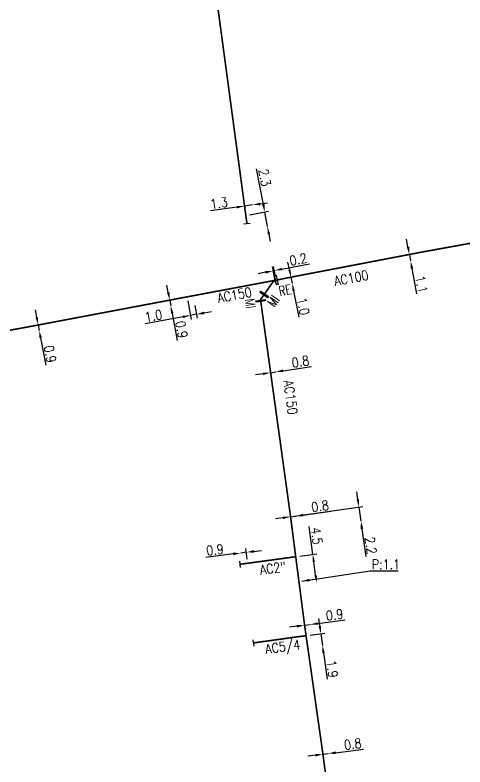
# Model space of a CAD drawing. Header units: millimetres. Extents: x 101000 to 102000, y 121011 to 122007.
# Drawn here: x 101380.3 to 101450.7, y 121690.6 to 121808.1 of the extents above; entities that cross this region are included whole.
import ezdxf
from ezdxf.enums import TextEntityAlignment as Align

# ---------------------------------------------------------------- set-up
doc = ezdxf.new("R2010")
doc.units = ezdxf.units.MM
doc.header["$PDMODE"] = 34
doc.linetypes.add('L_25_AP', pattern=[2000, 1000, 1000])
doc.layers.get('0').update_dxf_attribs({"linetype": 'CONTINUOUS'})
doc.layers.get('Defpoints').update_dxf_attribs({"linetype": 'CONTINUOUS'})
doc.layers.add('L_150', color=1, linetype='CONTINUOUS')
doc.layers.add('L_340', color=7, linetype='CONTINUOUS')
doc.styles.add('G_ROMANS', font='ROMANS.SHX', dxfattribs={"width": 0.75})
doc.styles.get("Standard").update_dxf_attribs({"font": 'romans.shx', "width": 0.85})
doc.dimstyles.get("Standard").update_dxf_attribs({"dimtxt": 1.5, "dimasz": 1.2, "dimexe": 0.625, "dimexo": 0.625, "dimgap": 0.25, "dimtad": 1, "dimdec": 1, "dimzin": 0, "dimdsep": 46, "dimtxsty": 'Standard', "dimcen": -0.5, "dimadec": 0, "dimazin": 0, "dimtfac": 1, "dimtdec": 1, "dimtmove": 0, "dimatfit": 3, "dimfxl": 0, "dimtolj": 1, "dimtzin": 0, "dimarcsym": 0})

# ---------------------------------------------------------------- blocks, each defined once
blk = doc.blocks.new('*D378')
at = {"layer": 'Defpoints', "color": 0, "linetype": 'Continuous', "transparency": 16777216}
for p in [(101420.89, 121768.15), (101421.19, 121766.66), (101421.17, 121765.69)]:
    blk.add_point(p, dxfattribs=at)
at = {"layer": 'L_340', "color": 0, "linetype": 'Continuous', "lineweight": -2, "transparency": 16777216}
for p, q in [((101421.05, 121766.3), (101420.58, 121768.72)), ((101420.7, 121768.11), (101420.89, 121768.15)), ((101421.07, 121767.27), (101420.77, 121768.76)), ((101422.07, 121768.38), (101426.36, 121769.22)), ((101419.52, 121767.88), (101418.34, 121767.65))]:
    blk.add_line(p, q, dxfattribs=at)
at = {"layer": 'L_340', "color": 0, "linetype": 'Continuous', "transparency": 16777216}
for points in [[(101419.48, 121768.07), (101419.56, 121767.68), (101420.7, 121768.11)], [(101422.03, 121768.57), (101422.11, 121768.18), (101420.89, 121768.15)]]:
    blk.add_solid(points, dxfattribs=at)
at = {"layer": 'L_340', "color": 0, "linetype": 'Continuous', "transparency": 16777216, "insert": (101424.61, 121769.89), "char_height": 1.5, "attachment_point": 5, "rotation": 11.0882}
blk.add_mtext('\\A1;0.2', dxfattribs=at)
blk = doc.blocks.new('*D379')
at = {"layer": 'Defpoints', "color": 0, "linetype": 'Continuous', "transparency": 16777216}
for p in [(101423.48, 121767.11), (101421.19, 121766.66), (101423.66, 121766.18)]:
    blk.add_point(p, dxfattribs=at)
at = {"layer": 'L_340', "color": 0, "linetype": 'Continuous', "lineweight": -2, "transparency": 16777216}
for p, q in [((101423.25, 121768.29), (101423.01, 121769.46)), ((101421.8, 121766.78), (101424.09, 121767.23)), ((101423.48, 121767.11), (101423.66, 121766.18)), ((101423.89, 121765), (101424.69, 121760.89))]:
    blk.add_line(p, q, dxfattribs=at)
at = {"layer": 'L_340', "color": 0, "linetype": 'Continuous', "transparency": 16777216}
for points in [[(101423.44, 121768.32), (101423.05, 121768.25), (101423.48, 121767.11)], [(101424.09, 121765.04), (101423.69, 121764.96), (101423.66, 121766.18)]]:
    blk.add_solid(points, dxfattribs=at)
at = {"layer": 'L_340', "color": 0, "linetype": 'Continuous', "transparency": 16777216, "insert": (101425.39, 121762.55), "char_height": 1.5, "attachment_point": 5, "rotation": 281.0882}
blk.add_mtext('\\A1;1.0', dxfattribs=at)
blk = doc.blocks.new('L_340_20')
at = {"linetype": 'Continuous'}
blk.add_hatch(color=0, dxfattribs=at).paths.add_polyline_path([(0.125, 0.75), (-0.125, 0.75), (-0.125, -0.75), (0.125, -0.75)])
at = {"color": 0, "linetype": 'Continuous'}
blk.add_lwpolyline([(-0.125, 0.75), (0.125, 0.75), (0.125, -0.75), (-0.125, -0.75)], close=True, dxfattribs=at)
at = {"color": 0, "linetype": 'Continuous', "width": 0.75}
for tag, height, flags, p in [('RE', 1.5, 8, (0, 3)), ('DEF_LEG', 1.2, 3, (0, -5)), ('DEF_COUP', 1.2, 3, (0, -7.5)), ('DEF_TYPE', 1.2, 3, (0, -10))]:
    blk.add_attdef(tag, text='', height=height, dxfattribs=dict(at, flags=flags)).set_placement(p, align=Align.MIDDLE)
blk = doc.blocks.new('*D380')
at = {"layer": 'Defpoints', "color": 0, "linetype": 'Continuous', "transparency": 16777216}
for p in [(101404.52, 121763.53), (101407.24, 121764.04), (101404.68, 121762.65)]:
    blk.add_point(p, dxfattribs=at)
at = {"layer": 'L_150', "color": 0, "linetype": 'Continuous', "lineweight": -2, "transparency": 16777216}
for p, q in [((101404.3, 121764.71), (101404.08, 121765.89)), ((101406.62, 121763.92), (101403.9, 121763.42)), ((101404.52, 121763.53), (101404.68, 121762.65)), ((101404.9, 121761.47), (101405.69, 121757.23))]:
    blk.add_line(p, q, dxfattribs=at)
at = {"layer": 'L_150', "color": 0, "linetype": 'Continuous', "transparency": 16777216}
for points in [[(101404.49, 121764.75), (101404.1, 121764.67), (101404.52, 121763.53)], [(101405.1, 121761.5), (101404.7, 121761.43), (101404.68, 121762.65)]]:
    blk.add_solid(points, dxfattribs=at)
at = {"layer": 'L_150', "color": 0, "linetype": 'Continuous', "transparency": 16777216, "insert": (101406.38, 121758.94), "char_height": 1.5, "attachment_point": 5, "rotation": 280.5217}
blk.add_mtext('\\A1;0.9', dxfattribs=at)
blk = doc.blocks.new('*D381')
at = {"layer": 'Defpoints', "color": 0, "linetype": 'Continuous', "transparency": 16777216}
for p in [(101407.24, 121764.04), (101408.34, 121763.33), (101407.78, 121761.14)]:
    blk.add_point(p, dxfattribs=at)
at = {"layer": 'L_150', "color": 0, "linetype": 'Continuous', "lineweight": -2, "transparency": 16777216}
for p, q in [((101407.35, 121763.42), (101407.89, 121760.52)), ((101408.45, 121762.71), (101408.82, 121760.7)), ((101408.71, 121761.31), (101407.78, 121761.14)), ((101409.89, 121761.53), (101411.07, 121761.75)), ((101406.6, 121760.92), (101400.7, 121759.82))]:
    blk.add_line(p, q, dxfattribs=at)
at = {"layer": 'L_150', "color": 0, "linetype": 'Continuous', "transparency": 16777216}
for points in [[(101406.56, 121761.11), (101406.63, 121760.72), (101407.78, 121761.14)], [(101409.85, 121761.73), (101409.93, 121761.33), (101408.71, 121761.31)]]:
    blk.add_solid(points, dxfattribs=at)
at = {"layer": 'L_150', "color": 0, "linetype": 'Continuous', "transparency": 16777216, "insert": (101401.99, 121761.08), "char_height": 1.5, "attachment_point": 5, "rotation": 10.5217}
blk.add_mtext('\\A1;1.0', dxfattribs=at)
blk = doc.blocks.new('*D382')
at = {"layer": 'Defpoints', "color": 0, "linetype": 'Continuous', "transparency": 16777216}
for p in [(101441.99, 121770.68), (101444.01, 121771.05), (101442.18, 121769.65)]:
    blk.add_point(p, dxfattribs=at)
at = {"layer": 'L_150', "color": 0, "linetype": 'Continuous', "lineweight": -2, "transparency": 16777216}
for p, q in [((101441.77, 121771.86), (101441.56, 121773.04)), ((101443.39, 121770.94), (101441.38, 121770.57)), ((101441.99, 121770.68), (101442.18, 121769.65)), ((101442.4, 121768.47), (101443.12, 121764.53))]:
    blk.add_line(p, q, dxfattribs=at)
at = {"layer": 'L_150', "color": 0, "linetype": 'Continuous', "transparency": 16777216}
for points in [[(101441.97, 121771.9), (101441.58, 121771.83), (101441.99, 121770.68)], [(101442.6, 121768.51), (101442.2, 121768.43), (101442.18, 121769.65)]]:
    blk.add_solid(points, dxfattribs=at)
at = {"layer": 'L_150', "color": 0, "linetype": 'Continuous', "transparency": 16777216, "insert": (101443.87, 121766), "char_height": 1.5, "attachment_point": 5, "rotation": 280.4308}
blk.add_mtext('\\A1;1.1', dxfattribs=at)
blk = doc.blocks.new('*D394')
at = {"layer": 'Defpoints', "color": 0, "linetype": 'Continuous', "transparency": 16777216}
for p in [(101416.42, 121776.74), (101419.8, 121775.04), (101419.8, 121775.04)]:
    blk.add_point(p, dxfattribs=at)
at = {"layer": 'L_340', "color": 0, "linetype": 'Continuous', "lineweight": -2, "transparency": 16777216}
for p, q in [((101419.16, 121778.47), (101418.11, 121784.04)), ((101417.04, 121776.85), (101419.99, 121777.41)), ((101419.8, 121775.04), (101419.38, 121777.29)), ((101420.41, 121775.15), (101420.41, 121775.15)), ((101420.02, 121773.86), (101420.24, 121772.68))]:
    blk.add_line(p, q, dxfattribs=at)
at = {"layer": 'L_340', "color": 0, "linetype": 'Continuous', "transparency": 16777216}
for points in [[(101419.35, 121778.51), (101418.96, 121778.44), (101419.38, 121777.29)], [(101420.22, 121773.89), (101419.82, 121773.82), (101419.8, 121775.04)]]:
    blk.add_solid(points, dxfattribs=at)
at = {"layer": 'L_340', "color": 0, "linetype": 'Continuous', "transparency": 16777216, "insert": (101419.39, 121782.67), "char_height": 1.5, "attachment_point": 5, "rotation": 280.612}
blk.add_mtext('\\A1;2.3', dxfattribs=at)
blk = doc.blocks.new('L_340_07')
at = {"color": 0, "linetype": 'Continuous', "const_width": 0.25, "flags": 128}
blk.add_lwpolyline([(0, 0), (1.25, 0)], dxfattribs=at)
at = {"color": 0, "linetype": 'Continuous', "flags": 128}
blk.add_lwpolyline([(1.25, -0.5), (1.25, 0.5)], dxfattribs=at)
at = {"color": 0, "linetype": 'Continuous', "style": 'G_ROMANS', "width": 0.75, "flags": 3}
for tag, p in [('DEF_LEG', (0.72, -3.47)), ('DEF_COUP', (0.72, -5.97)), ('DEF_TYPE', (0.72, -8.47))]:
    blk.add_attdef(tag, text='', height=1.2, dxfattribs=at).set_placement(p, align=Align.MIDDLE)
blk = doc.blocks.new('L_340_16')
at = {"linetype": 'Continuous'}
blk.add_hatch(color=0, dxfattribs=at).paths.add_polyline_path([(0.125, 0.75), (-0.125, 0.75), (-0.125, -0.75), (0.125, -0.75)])
at = {"color": 0, "linetype": 'Continuous'}
blk.add_lwpolyline([(-0.125, 0.75), (0.125, 0.75), (0.125, -0.75), (-0.125, -0.75)], close=True, dxfattribs=at)
at = {"color": 0, "linetype": 'Continuous', "width": 0.75}
for tag, height, flags, p in [('MI', 1.5, 8, (0, 3)), ('DEF_LEG', 1.2, 3, (0, -5)), ('DEF_COUP', 1.2, 3, (0, -7.5)), ('DEF_TYPE', 1.2, 3, (0, -10))]:
    blk.add_attdef(tag, text='', height=height, dxfattribs=dict(at, flags=flags)).set_placement(p, align=Align.MIDDLE)
blk = doc.blocks.new('*D61')
at = {"layer": 'Defpoints', "color": 0, "linetype": 'Continuous', "transparency": 16777216}
for p in [(101383.96, 121759.64), (101384.11, 121758.8), (101384.11, 121758.8)]:
    blk.add_point(p, dxfattribs=at)
at = {"layer": 'L_150', "color": 0, "linetype": 'Continuous', "lineweight": -2, "transparency": 16777216}
for p, q in [((101383.74, 121760.82), (101383.51, 121762)), ((101383.34, 121759.52), (101383.34, 121759.52)), ((101383.96, 121759.64), (101384.11, 121758.8)), ((101383.5, 121758.69), (101383.5, 121758.69)), ((101384.33, 121757.62), (101385.13, 121753.39))]:
    blk.add_line(p, q, dxfattribs=at)
at = {"layer": 'L_150', "color": 0, "linetype": 'Continuous', "transparency": 16777216}
for points in [[(101383.93, 121760.85), (101383.54, 121760.78), (101383.96, 121759.64)], [(101384.53, 121757.66), (101384.14, 121757.59), (101384.11, 121758.8)]]:
    blk.add_solid(points, dxfattribs=at)
at = {"layer": 'L_150', "color": 0, "linetype": 'Continuous', "transparency": 16777216, "insert": (101385.82, 121755.1), "char_height": 1.5, "attachment_point": 5, "rotation": 280.6102}
blk.add_mtext('\\A1;0.9', dxfattribs=at)
blk = doc.blocks.new('*D221')
at = {"layer": 'Defpoints', "color": 0, "linetype": 'Continuous', "transparency": 16777216}
for p in [(101428.48, 121692.56), (101429.27, 121692.66), (101429.27, 121692.66)]:
    blk.add_point(p, dxfattribs=at)
at = {"layer": 'L_150', "color": 0, "linetype": 'Continuous', "lineweight": -2, "transparency": 16777216}
for p, q in [((101430.46, 121692.81), (101434.84, 121693.37)), ((101427.29, 121692.4), (101426.1, 121692.25)), ((101428.48, 121692.56), (101429.27, 121692.66))]:
    blk.add_line(p, q, dxfattribs=at)
at = {"layer": 'L_150', "color": 0, "linetype": 'Continuous', "transparency": 16777216}
for points in [[(101430.44, 121693.01), (101430.49, 121692.61), (101429.27, 121692.66)], [(101427.26, 121692.6), (101427.32, 121692.2), (101428.48, 121692.56)]]:
    blk.add_solid(points, dxfattribs=at)
at = {"layer": 'L_150', "color": 0, "linetype": 'Continuous', "transparency": 16777216, "insert": (101433.14, 121694.16), "char_height": 1.5, "attachment_point": 5, "rotation": 7.3067}
blk.add_mtext('\\A1;0.8', dxfattribs=at)
blk = doc.blocks.new('*D222')
at = {"layer": 'Defpoints', "color": 0, "linetype": 'Continuous', "transparency": 16777216}
for p in [(101425.61, 121712.72), (101426.5, 121712.84), (101426.5, 121712.84)]:
    blk.add_point(p, dxfattribs=at)
at = {"layer": 'L_150', "color": 0, "linetype": 'Continuous', "lineweight": -2, "transparency": 16777216}
for p, q in [((101427.69, 121713), (101431.96, 121713.58)), ((101424.42, 121712.56), (101423.23, 121712.4)), ((101425.61, 121712.72), (101426.5, 121712.84))]:
    blk.add_line(p, q, dxfattribs=at)
at = {"layer": 'L_150', "color": 0, "linetype": 'Continuous', "transparency": 16777216}
for points in [[(101427.66, 121713.2), (101427.72, 121712.81), (101426.5, 121712.84)], [(101424.39, 121712.76), (101424.45, 121712.37), (101425.61, 121712.72)]]:
    blk.add_solid(points, dxfattribs=at)
at = {"layer": 'L_150', "color": 0, "linetype": 'Continuous', "transparency": 16777216, "insert": (101430.29, 121714.36), "char_height": 1.5, "attachment_point": 5, "rotation": 7.6552}
blk.add_mtext('\\A1;0.9', dxfattribs=at)
blk = doc.blocks.new('*D223')
at = {"layer": 'Defpoints', "color": 0, "linetype": 'Continuous', "transparency": 16777216}
for p in [(101423.42, 121729.67), (101424.21, 121729.78), (101424.21, 121729.78)]:
    blk.add_point(p, dxfattribs=at)
at = {"layer": 'L_150', "color": 0, "linetype": 'Continuous', "lineweight": -2, "transparency": 16777216}
for p, q in [((101425.4, 121729.95), (101429.73, 121730.56)), ((101422.23, 121729.51), (101421.04, 121729.34)), ((101423.42, 121729.67), (101424.21, 121729.78))]:
    blk.add_line(p, q, dxfattribs=at)
at = {"layer": 'L_150', "color": 0, "linetype": 'Continuous', "transparency": 16777216}
for points in [[(101422.2, 121729.7), (101422.25, 121729.31), (101423.42, 121729.67)], [(101425.37, 121730.15), (101425.42, 121729.75), (101424.21, 121729.78)]]:
    blk.add_solid(points, dxfattribs=at)
at = {"layer": 'L_150', "color": 0, "linetype": 'Continuous', "transparency": 16777216, "insert": (101428.02, 121731.33), "char_height": 1.5, "attachment_point": 5, "rotation": 7.9783}
blk.add_mtext('\\A1;0.8', dxfattribs=at)
blk = doc.blocks.new('*D224')
at = {"layer": 'Defpoints', "color": 0, "linetype": 'Continuous', "transparency": 16777216}
for p in [(101420.3, 121752.19), (101421.09, 121752.32), (101421.09, 121752.32)]:
    blk.add_point(p, dxfattribs=at)
at = {"layer": 'L_150', "color": 0, "linetype": 'Continuous', "lineweight": -2, "transparency": 16777216}
for p, q in [((101422.27, 121752.5), (101426.68, 121753.18)), ((101419.11, 121752.01), (101417.92, 121751.83)), ((101420.3, 121752.19), (101421.09, 121752.32))]:
    blk.add_line(p, q, dxfattribs=at)
at = {"layer": 'L_150', "color": 0, "linetype": 'Continuous', "transparency": 16777216}
for points in [[(101419.08, 121752.21), (101419.14, 121751.81), (101420.3, 121752.19)], [(101422.24, 121752.7), (101422.3, 121752.3), (101421.09, 121752.32)]]:
    blk.add_solid(points, dxfattribs=at)
at = {"layer": 'L_150', "color": 0, "linetype": 'Continuous', "transparency": 16777216, "insert": (101424.96, 121753.92), "char_height": 1.5, "attachment_point": 5, "rotation": 8.7706}
blk.add_mtext('\\A1;0.8', dxfattribs=at)
blk = doc.blocks.new('*D225')
at = {"layer": 'Defpoints', "color": 0, "linetype": 'Continuous', "transparency": 16777216}
for p in [(101424.22, 121723.43), (101427.5, 121719.34), (101427.5, 121719.34)]:
    blk.add_point(p, dxfattribs=at)
at = {"layer": 'L_150', "color": 0, "linetype": 'Continuous', "lineweight": -2, "transparency": 16777216}
for p, q in [((101426.89, 121723.8), (101426.3, 121728.13)), ((101424.84, 121723.52), (101427.51, 121723.88)), ((101427.33, 121720.53), (101427.05, 121722.61))]:
    blk.add_line(p, q, dxfattribs=at)
at = {"layer": 'L_150', "color": 0, "linetype": 'Continuous', "transparency": 16777216}
for points in [[(101427.25, 121722.64), (101426.85, 121722.58), (101426.89, 121723.8)], [(101427.53, 121720.55), (101427.14, 121720.5), (101427.5, 121719.34)]]:
    blk.add_solid(points, dxfattribs=at)
at = {"layer": 'L_150', "color": 0, "linetype": 'Continuous', "transparency": 16777216, "insert": (101427.5, 121726.69), "char_height": 1.5, "attachment_point": 5, "rotation": 277.7734}
blk.add_mtext('\\A1;4.5', dxfattribs=at)
blk = doc.blocks.new('*D226')
at = {"layer": 'Defpoints', "color": 0, "linetype": 'Continuous', "transparency": 16777216}
for p in [(101425.84, 121711.1), (101428.4, 121709.58), (101428.4, 121709.58)]:
    blk.add_point(p, dxfattribs=at)
at = {"layer": 'L_150', "color": 0, "linetype": 'Continuous', "lineweight": -2, "transparency": 16777216}
for p, q in [((101427.98, 121712.61), (101427.82, 121713.8)), ((101426.46, 121711.19), (101428.76, 121711.5)), ((101428.14, 121711.42), (101428.4, 121709.58)), ((101429.02, 121709.67), (101429.02, 121709.67)), ((101428.56, 121708.4), (101429.12, 121704.31))]:
    blk.add_line(p, q, dxfattribs=at)
at = {"layer": 'L_150', "color": 0, "linetype": 'Continuous', "transparency": 16777216}
for points in [[(101428.18, 121712.63), (101427.78, 121712.58), (101428.14, 121711.42)], [(101428.76, 121708.42), (101428.36, 121708.37), (101428.4, 121709.58)]]:
    blk.add_solid(points, dxfattribs=at)
at = {"layer": 'L_150', "color": 0, "linetype": 'Continuous', "transparency": 16777216, "insert": (101429.92, 121705.89), "char_height": 1.5, "attachment_point": 5, "rotation": 277.845}
blk.add_mtext('\\A1;1.9', dxfattribs=at)
blk = doc.blocks.new('*D229')
at = {"layer": 'Defpoints', "color": 0, "linetype": 'Continuous', "transparency": 16777216}
for p in [(101415.64, 121724.01), (101415.64, 121724.01), (101416.72, 121722.41)]:
    blk.add_point(p, dxfattribs=at)
at = {"layer": 'L_340', "color": 0, "linetype": 'Continuous', "lineweight": -2, "transparency": 16777216}
for p, q in [((101416.64, 121723.03), (101416.42, 121724.74)), ((101414.45, 121723.86), (101410.17, 121723.32)), ((101416.5, 121724.12), (101415.64, 121724.01)), ((101417.69, 121724.27), (101418.88, 121724.42))]:
    blk.add_line(p, q, dxfattribs=at)
at = {"layer": 'L_340', "color": 0, "linetype": 'Continuous', "transparency": 16777216}
for points in [[(101414.42, 121724.06), (101414.47, 121723.66), (101415.64, 121724.01)], [(101417.67, 121724.47), (101417.72, 121724.07), (101416.5, 121724.12)]]:
    blk.add_solid(points, dxfattribs=at)
at = {"layer": 'L_340', "color": 0, "linetype": 'Continuous', "transparency": 16777216, "insert": (101411.59, 121724.51), "char_height": 1.5, "attachment_point": 5, "rotation": 7.1698}
blk.add_mtext('\\A1;0.9', dxfattribs=at)
blk = doc.blocks.new('*D421')
at = {"layer": 'Defpoints', "color": 0, "linetype": 'Continuous', "transparency": 16777216}
for p in [(101423.42, 121729.67), (101434.42, 121728.99), (101434.42, 121728.99)]:
    blk.add_point(p, dxfattribs=at)
at = {"layer": 'L_150', "color": 0, "linetype": 'Continuous', "lineweight": -2, "transparency": 16777216}
for p, q in [((101433.94, 121732.36), (101433.78, 121733.55)), ((101424.03, 121729.76), (101434.73, 121731.26)), ((101434.11, 121731.17), (101434.42, 121728.99)), ((101434.58, 121727.8), (101435.19, 121723.48))]:
    blk.add_line(p, q, dxfattribs=at)
at = {"layer": 'L_150', "color": 0, "linetype": 'Continuous', "transparency": 16777216}
for points in [[(101434.14, 121732.39), (101433.75, 121732.33), (101434.11, 121731.17)], [(101434.78, 121727.83), (101434.38, 121727.78), (101434.42, 121728.99)]]:
    blk.add_solid(points, dxfattribs=at)
at = {"layer": 'L_150', "color": 0, "linetype": 'Continuous', "transparency": 16777216, "insert": (101435.96, 121725.19), "char_height": 1.5, "attachment_point": 5, "rotation": 277.9783}
blk.add_mtext('\\A1;2.2', dxfattribs=at)
blk = doc.blocks.new('*D429')
at = {"layer": 'Defpoints', "color": 0, "linetype": 'Continuous', "transparency": 16777216}
for p in [(101416.22, 121778.22), (101417.46, 121778.4), (101417.46, 121778.4)]:
    blk.add_point(p, dxfattribs=at)
at = {"layer": 'L_150', "color": 0, "linetype": 'Continuous', "lineweight": -2, "transparency": 16777216}
for p, q in [((101418.64, 121778.56), (101419.83, 121778.73)), ((101415.03, 121778.06), (101410.88, 121777.48)), ((101417.46, 121778.4), (101416.22, 121778.22))]:
    blk.add_line(p, q, dxfattribs=at)
at = {"layer": 'L_150', "color": 0, "linetype": 'Continuous', "transparency": 16777216}
for points in [[(101418.62, 121778.76), (101418.67, 121778.36), (101417.46, 121778.4)], [(101415, 121778.26), (101415.06, 121777.86), (101416.22, 121778.22)]]:
    blk.add_solid(points, dxfattribs=at)
at = {"layer": 'L_150', "color": 0, "linetype": 'Continuous', "transparency": 16777216, "insert": (101412.22, 121778.68), "char_height": 1.5, "attachment_point": 5, "rotation": 7.919}
blk.add_mtext('\\A1;1.3', dxfattribs=at)

msp = doc.modelspace()

# ---------------------------------------------------------------- linework, layer by layer
at = {"layer": 'L_150', "linetype": 'L_25_AP', "const_width": 0.25, "flags": 128}
for points in [[(101403.53, 121870.81), (101407.49, 121843.23), (101407.86, 121840.37), (101408.07, 121838.8), (101408.88, 121832.75), (101416.42, 121776.74)], [(101279.96, 121739.48), (101289.35, 121741.41), (101291.82, 121741.91), (101291.82, 121741.91), (101291.82, 121741.91), (101318.67, 121747.2), (101341.95, 121751.7), (101360.94, 121755.33), (101372.54, 121757.53), (101383.96, 121759.64), (101407.24, 121764.04), (101420.82, 121766.59), (101421.19, 121766.66), (101424.03, 121767.22), (101424.03, 121767.22), (101444.01, 121771.05), (101460.47, 121774.03), (101486.97, 121779.06), (101502.82, 121782.02), (101504.61, 121782.37), (101505.39, 121782.51), (101507.46, 121782.85)], [(101420.82, 121766.59), (101418.72, 121763.61), (101418.74, 121763.42), (101420.3, 121752.19), (101423.42, 121729.67), (101424.22, 121723.43), (101425.61, 121712.72), (101425.84, 121711.1), (101428.48, 121692.56), (101431.16, 121671.98), (101432.88, 121659.91), (101434.64, 121646.51), (101435.92, 121636.82), (101438.21, 121620.55), (101439.54, 121610.17), (101441, 121599.14)], [(101424.22, 121723.43), (101416.72, 121722.41)], [(101425.84, 121711.1), (101418.83, 121710.13)]]:
    msp.add_lwpolyline(points, dxfattribs=at)

# ---------------------------------------------------------------- block references
at = {"layer": 'L_340'}
for p, rotation in [((101416.42, 121776.74), 277.919011600123), ((101416.72, 121722.41), 187.7733535971301), ((101418.83, 121710.13), 187.845031646964)]:
    msp.add_blockref('L_340_07', p, dxfattribs=dict(at, rotation=rotation))
ref = msp.add_blockref('L_340_20', (101421.19, 121766.66), dxfattribs=dict(at, rotation=191.0881813144284))
ref.add_attrib('RE', 'RE', dxfattribs={"layer": '0', "color": 0, "linetype": 'Continuous', "height": 1.5, "rotation": 10.5215, "width": 0.75, "flags": 8}).set_placement((101422.55, 121765.08), align=Align.MIDDLE)
ref = msp.add_blockref('L_340_16', (101419.29, 121764.42), dxfattribs=dict(at, rotation=54.7846225061684))
ref.add_attrib('MI', 'MI', dxfattribs={"layer": '0', "color": 0, "linetype": 'Continuous', "height": 1.5, "rotation": 54.7846, "width": 0.75, "flags": 8}).set_placement((101420.73, 121763.38), align=Align.MIDDLE)
ref = msp.add_blockref('L_340_16', (101418.74, 121763.42), dxfattribs=dict(at, rotation=277.8826410380487))
ref.add_attrib('MI', 'MI', dxfattribs={"layer": '0', "color": 0, "linetype": 'Continuous', "height": 1.5, "rotation": 277.8826, "width": 0.75, "flags": 8}).set_placement((101417.12, 121762.99), align=Align.MIDDLE)

# ---------------------------------------------------------------- texts
at = {"layer": 'L_150', "linetype": 'Continuous', "width": 0.85}
for s, rotation, p in [('AC150', 277.7747, (101422.31, 121750.9)), ('AC2"', 7.845, (101418.73, 121720.62)), ('AC5/4', 7.845, (101419.57, 121708.24))]:
    msp.add_text(s, height=1.5, rotation=rotation, dxfattribs=at).set_placement(p)
at = {"layer": 'L_150', "linetype": 'Continuous', "char_height": 1.5, "attachment_point": 7, "rotation": 10.8138}
for s, insert in [('AC100', (101430.39, 121765.74)), ('AC150', (101412.14, 121763.09))]:
    msp.add_mtext(s, dxfattribs=dict(at, insert=insert))
at = {"layer": 'L_150', "linetype": 'Continuous', "insert": (101436.11, 121721.49), "char_height": 1.5, "attachment_point": 7}
msp.add_mtext('P:1.1', dxfattribs=at)

# ---------------------------------------------------------------- dimensions: what is measured, and where the dimension line sits
at = {"layer": 'L_150', "linetype": 'Continuous'}
for base, p1, p2, angle, picture, middle in [((101417.4563, 121778.3958), (101416.2182, 121778.2236), (101417.4563, 121778.3958), 187.919, '*D429', (101412.3607, 121777.687)), ((101441.9916, 121770.6833), (101442.1818, 121769.6499), (101444.0079, 121771.0545), 100.4308, '*D382', (101442.887, 121765.8196)), ((101404.52, 121763.53), (101404.68, 121762.65), (101407.24, 121764.04), 100.5217, '*D380', (101405.4, 121758.76)), ((101407.78, 121761.14), (101408.34, 121763.33), (101407.24, 121764.04), 190.5217, '*D381', (101402.17, 121760.1)), ((101421.09, 121752.32), (101420.3, 121752.19), (101421.09, 121752.32), 188.7706, '*D224', (101425.11, 121752.94)), ((101434.42, 121728.99), (101423.42, 121729.67), (101434.42, 121728.99), 97.9783, '*D421', (101434.97, 121725.05)), ((101424.21, 121729.78), (101423.42, 121729.67), (101424.21, 121729.78), 187.9783, '*D223', (101428.15, 121730.34)), ((101427.5, 121719.34), (101424.22, 121723.43), (101427.5, 121719.34), 97.7734, '*D225', (101426.51, 121726.56)), ((101426.5, 121712.84), (101425.61, 121712.72), (101426.5, 121712.84), 187.6552, '*D222', (101430.42, 121713.37)), ((101428.4, 121709.58), (101425.84, 121711.1), (101428.4, 121709.58), 97.845, '*D226', (101428.92, 121705.76)), ((101429.27, 121692.66), (101428.48, 121692.56), (101429.27, 121692.66), 187.3067, '*D221', (101433.27, 121693.17))]:
    dim = msp.add_linear_dim(base=base, p1=p1, p2=p2, angle=angle, dimstyle='Standard', dxfattribs=at)
    dim.commit()
    dim.dimension.update_dxf_attribs({"geometry": picture, "text_midpoint": middle, "dimtype": 160})
dim = msp.add_linear_dim(base=(101384.11, 121758.8), p1=(101383.96, 121759.64), p2=(101384.11, 121758.8), angle=280.6102, text='0.9', dimstyle='Standard', dxfattribs=at)
dim.commit()
dim.dimension.update_dxf_attribs({"geometry": '*D61', "text_midpoint": (101384.84, 121754.92), "dimtype": 160})
at = {"layer": 'L_340', "linetype": 'Continuous'}
for base, p1, p2, angle, picture, middle in [((101419.8, 121775.04), (101416.42, 121776.74), (101419.8, 121775.04), 280.612, '*D394', (101418.4, 121782.48)), ((101420.89, 121768.15), (101421.17, 121765.69), (101421.19, 121766.66), 11.0882, '*D378', (101424.81, 121768.91)), ((101415.64, 121724.01), (101416.72, 121722.41), (101415.64, 121724.01), 7.1698, '*D229', (101411.72, 121723.52))]:
    dim = msp.add_linear_dim(base=base, p1=p1, p2=p2, angle=angle, dimstyle='Standard', dxfattribs=at)
    dim.commit()
    dim.dimension.update_dxf_attribs({"geometry": picture, "text_midpoint": middle, "dimtype": 160})
dim = msp.add_linear_dim(base=(101423.48, 121767.11), p1=(101423.66, 121766.18), p2=(101421.19, 121766.66), angle=101.0882, text='1.0', dimstyle='Standard', dxfattribs=at)
dim.commit()
dim.dimension.update_dxf_attribs({"geometry": '*D379', "text_midpoint": (101424.41, 121762.35), "dimtype": 160})

# ---------------------------------------------------------------- leaders
at = {"layer": 'L_150', "linetype": 'Continuous', "annotation_type": 0, "has_hookline": 1, "hookline_direction": 0, "text_width": 4.13}
msp.add_leader([(101425.19, 121719.62), (101435.86, 121721.24)], dimstyle='Standard', dxfattribs=at)

doc.saveas('drawing.dxf')
